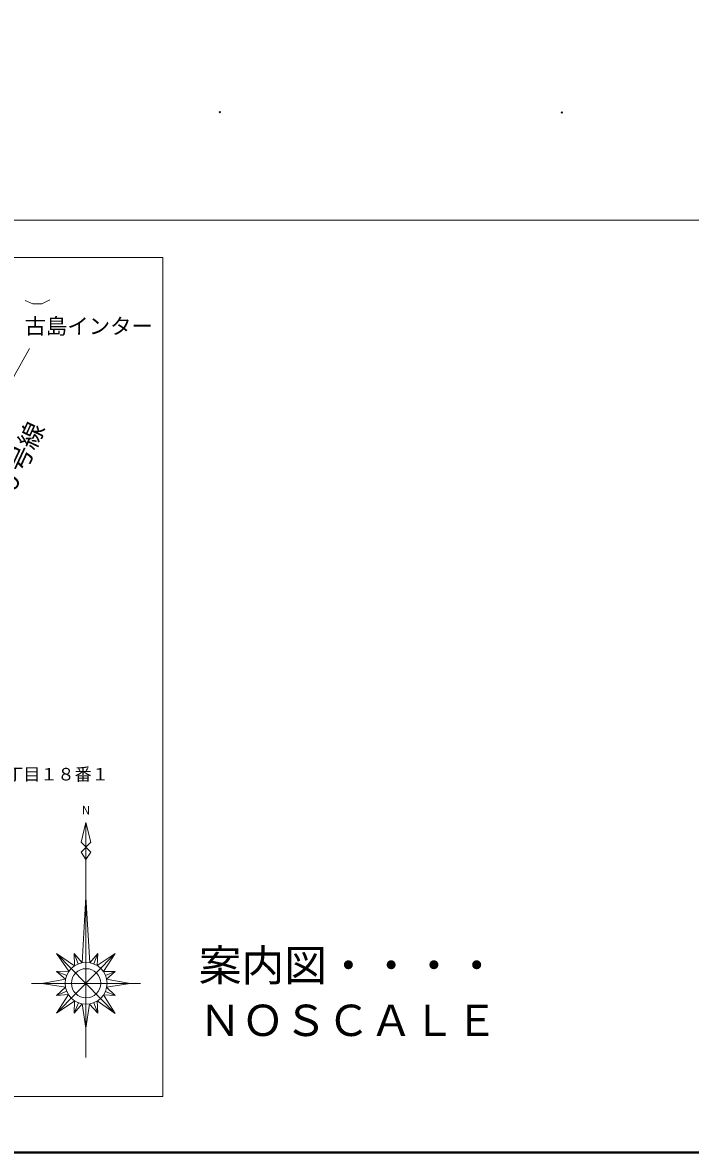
# Model space of a CAD drawing. Units: millimetres, scale not verified, with parts at other scales. Extents: x -287378 to 159522, y -165011 to 67197.
# Drawn here: x -46112 to -7066, y -79017 to -12975 of the extents above; entities that cross this region are included whole.
import ezdxf
from ezdxf.enums import TextEntityAlignment as Align

# ---------------------------------------------------------------- set-up
doc = ezdxf.new("R2010")
doc.units = ezdxf.units.MM
doc.header["$LTSCALE"] = 500
for name, color, linetype, lineweight in [('0-0_0_____\ue619', 4, 'Continuous', 9), ('5-1__ﾞﾘｯﾄﾞ_y', 7, 'Continuous', 9), ('F-2__ﾞﾘｯﾄﾞ_y', 7, 'Continuous', 9)]:
    doc.layers.add(name, color=color, linetype=linetype, lineweight=lineweight)
doc.styles.add('ＭＳ ゴシック', font='')
doc.styles.get('ＭＳ ゴシック').set_extended_font_data('MS Gothic')

msp = doc.modelspace()

# ---------------------------------------------------------------- linework, layer by layer
at = {"layer": '0-0_0_____\ue619'}
msp.add_line((-87056.2, -24521.1), (33050.3, -24521.5), dxfattribs=at)
for centre in [(-34581.5, -18212.7), (-14582.1, -18230.5)]:
    msp.add_circle(centre, 37.6, dxfattribs=at)
at = {"layer": '5-1__ﾞﾘｯﾄﾞ_y'}
for p, q in [((-86942.9, -26706.5), (-37904.4, -26706.5)), ((-37904.4, -75744.9), (-37904.4, -26706.5)), ((-44987.5, -29406.6), (-44525, -29186.4)), ((-37904.4, -75744.9), (-86942.9, -75744.9))]:
    msp.add_line(p, q, dxfattribs=at)
at = {"layer": '5-1__ﾞﾘｯﾄﾞ_y', "color": 4}
for p, q in [((-42284.6, -59245.9), (-42539.2, -58776.8)), ((-42265.7, -58774.6), (-42267.9, -59245.9)), ((-42267.9, -59245.9), (-42284.6, -59245.9)), ((-42696, -60891), (-42406.2, -59733.3)), ((-42409.3, -73479.1), (-42406.2, -59733.3)), ((-42406.2, -59733.3), (-42117.3, -60891.1)), ((-42117.3, -60891.1), (-42696.2, -61469.8)), ((-42117.4, -61470), (-42696, -60891)), ((-42696.2, -61469.8), (-42406.8, -61903.8)), ((-42406.8, -61903.8), (-42117.4, -61470)), ((-42407.4, -64074.3), (-42627.6, -67930.1)), ((-42407.4, -64074.3), (-42181.9, -67928.5)), ((-40690.2, -67389.3), (-44126.8, -70887.7)), ((-44126, -67388.8), (-43409.1, -68432.1)), ((-40691.2, -70888.4), (-44126, -67388.8)), ((-44126, -67388.8), (-43071.3, -68108.9)), ((-43095.3, -67389), (-43071.3, -68108.9)), ((-43095.3, -67389), (-42627.6, -67930.1)), ((-43095.3, -67389), (-42856.7, -67996.9)), ((-41720.9, -67389.1), (-42181.9, -67928.5)), ((-41720.9, -67389.1), (-41955.7, -67992.5)), ((-40690.2, -67389.3), (-41748.6, -68096.4)), ((-41720.9, -67389.1), (-41747.2, -68092.8)), ((-40690.2, -67389.3), (-41390.6, -68447.6)), ((-43409.1, -68432.1), (-44126.1, -68438.3)), ((-44126.1, -68438.3), (-43531, -68671.6)), ((-44126.1, -68438.3), (-43595, -68889.3)), ((-40690.5, -68439.1), (-41383, -68447.3)), ((-40690.5, -68439.1), (-41263.3, -68672.8)), ((-40690.5, -68439.1), (-41201.5, -68881.9)), ((-39225.2, -69139.2), (-45591.7, -69137.8)), ((-43595, -68889.3), (-44985.2, -69137.9)), ((-44985.2, -69137.9), (-43602, -69357.6)), ((-39831.8, -69139.1), (-41201.5, -68881.9)), ((-39831.8, -69139.1), (-41200.8, -69353.6)), ((-43431.6, -69795.5), (-44126.8, -70887.7)), ((-43602, -69357.6), (-44126.4, -69837.9)), ((-43531.4, -69596.3), (-44126.4, -69837.9)), ((-44126.4, -69837.9), (-43431.6, -69795.5)), ((-40691.2, -70888.4), (-41378.9, -69809.7)), ((-40690.8, -69838.6), (-41378.9, -69809.7)), ((-40690.8, -69838.6), (-41269.1, -69603.4)), ((-40690.8, -69838.6), (-41200.8, -69353.6)), ((-44126.8, -70887.7), (-43065.5, -70155.6)), ((-43096, -70887.8), (-43070, -70155.4)), ((-43096, -70887.8), (-42849.6, -70270.9)), ((-43096, -70887.8), (-42624.6, -70337)), ((-42408.9, -71762.5), (-42624.6, -70337)), ((-42408.9, -71762.5), (-42205.2, -70342.9)), ((-41721.6, -70888), (-42205.2, -70342.9)), ((-41721.6, -70888), (-41956.1, -70275.2)), ((-40691.2, -70888.4), (-41742.6, -70167)), ((-41721.6, -70888), (-41742.6, -70167))]:
    msp.add_line(p, q, dxfattribs=at)
at = {"layer": '5-1__ﾞﾘｯﾄﾞ_y'}
for points in [[(-45964.2, -29226.3), (-45516, -29406.6), (-44987.5, -29406.6)], [(-47410.8, -35542.5), (-46635.6, -33699.7), (-45703.3, -32019.4)]]:
    msp.add_lwpolyline(points, dxfattribs=at)
at = {"layer": '5-1__ﾞﾘｯﾄﾞ_y', "color": 4}
msp.add_lwpolyline([(-42539.2, -58776.8), (-42560, -58779.3), (-42560.1, -59248.3)], dxfattribs=at)
for radius in [1224.9, 854.6]:
    msp.add_circle((-42400.1, -69133.5), radius, dxfattribs=at)
at = {"layer": 'F-2__ﾞﾘｯﾄﾞ_y', "color": 2, "lineweight": 40}
msp.add_lwpolyline([(92173.8, 56982.6), (92173.8, -79017.4), (-105576.2, -79017.4)], dxfattribs=at)

# ---------------------------------------------------------------- texts
at = {"layer": '5-1__ﾞﾘｯﾄﾞ_y', "style": 'ＭＳ ゴシック'}
for s, height, p in [('古島インター', 916.4, (-45994.9, -31451.5)), ('那覇市おもろまち４丁目１８番１', 733.1, (-56073.8, -57496.9)), ('案内図・・・・', 1833, (-35814.7, -69548)), ('ＮＯＳＣＡＬＥ', 1833, (-35814.7, -72764))]:
    msp.add_text(s, height=height, dxfattribs=at).set_placement(p, align=Align.BOTTOM_LEFT)
msp.add_text('国道３３０号線', height=1100, rotation=65, dxfattribs=at).set_placement((-48927.9, -46315.8), align=Align.BOTTOM_LEFT)

doc.saveas('drawing.dxf')
